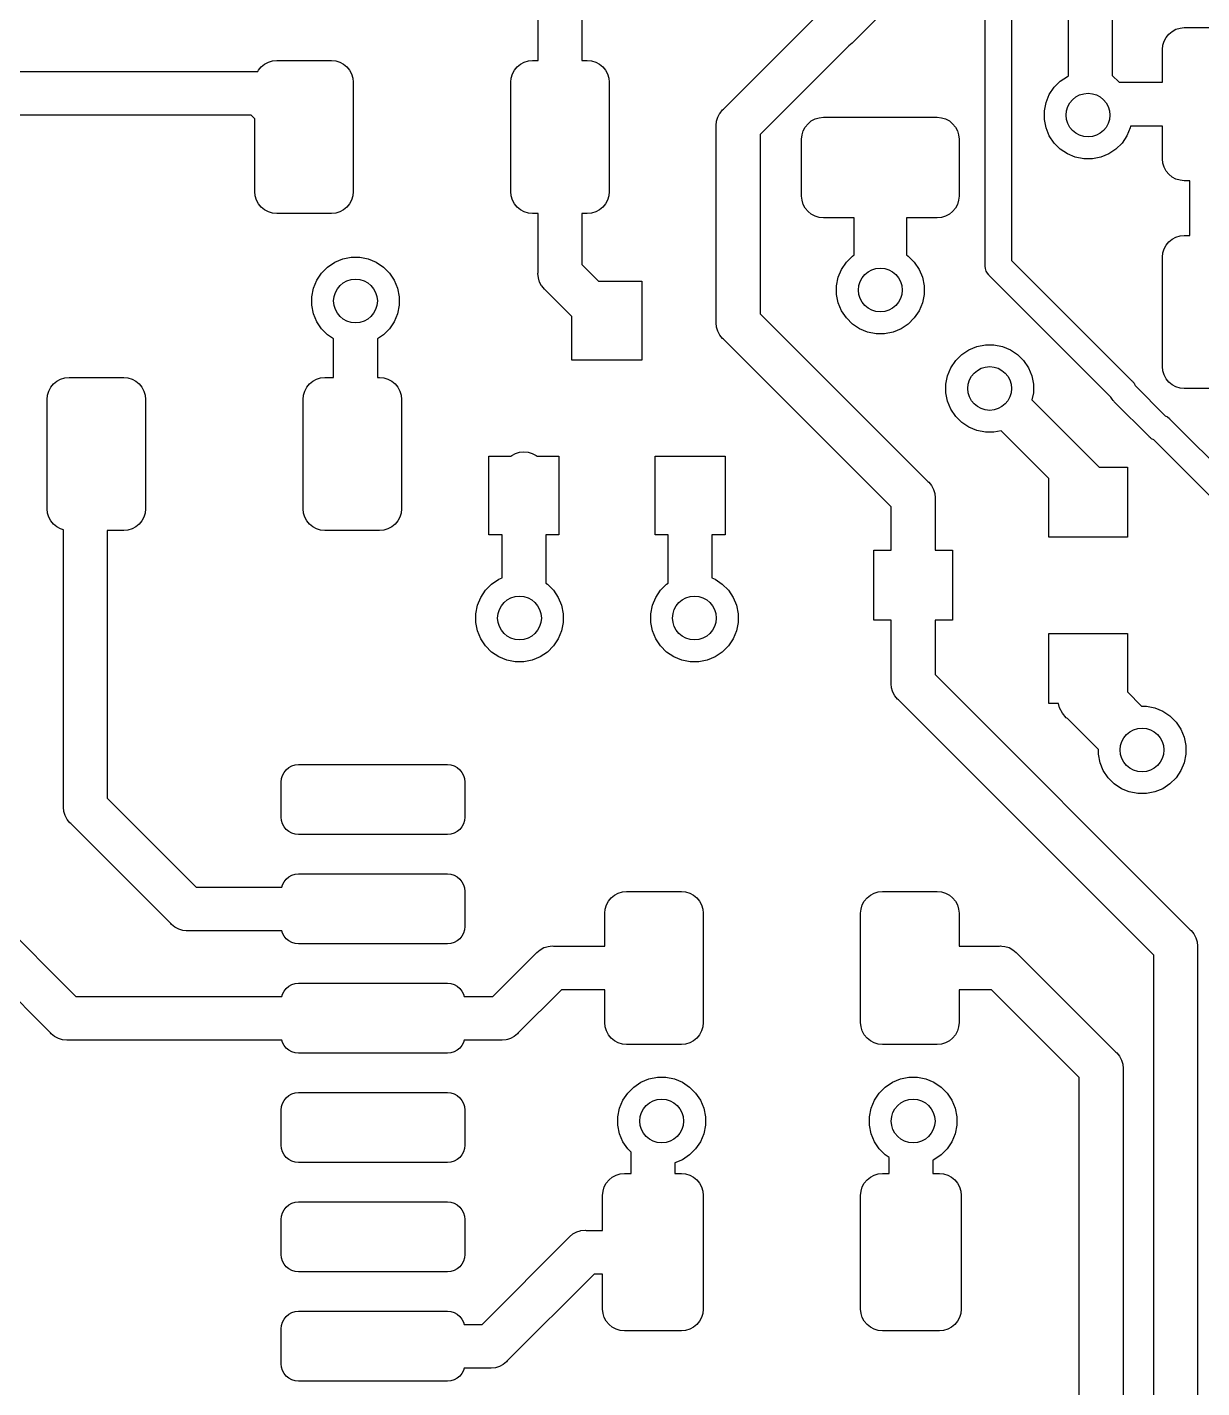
# Model space of a CAD drawing. Extents: x -3.6 to 94.4, y -84.3 to 13.7.
# Drawn here: x 57.62 to 71.05, y -48.3 to -32.74 of the extents above; entities that cross this region are included whole.
import ezdxf

# ---------------------------------------------------------------- set-up
doc = ezdxf.new("R2010")
doc.units = 0
doc.layers.add('BLACK', color=7, linetype='CONTINUOUS')

msp = doc.modelspace()

# ---------------------------------------------------------------- linework, layer by layer
at = {"layer": 'BLACK', "linetype": 'CONTINUOUS'}
for p, q in [((68.575, -35.4676), (68.575, -30.3924)), ((68.875, -30.4472), (68.875, -35.4129)), ((69.525, -32.8877), (69.525, -32.2)), ((70.025, -32.2), (70.025, -33.2964)), ((63.4625, -33.125), (63.4625, -32.5)), ((63.9625, -32.5), (63.9625, -33.125)), ((67.5431, -32.4355), (67.0605, -32.9181)), ((65.5819, -33.6831), (66.6832, -32.5819)), ((70.6732, -32.8232), (70.7111, -32.7921)), ((70.7111, -32.7921), (70.7543, -32.769)), ((70.7543, -32.769), (70.8012, -32.7548)), ((70.8012, -32.7548), (70.85, -32.75)), ((70.85, -32.75), (71.475, -32.75)), ((67.0118, -32.9603), (66, -33.9722)), ((67.0146, -32.9589), (67.0118, -32.9603)), ((67.0526, -32.9276), (67.0146, -32.9589)), ((67.0605, -32.9181), (67.0526, -32.9276)), ((69.525, -33.302), (69.525, -32.8877)), ((69.525, -32.8877), (69.525, -32.8877)), ((70.6, -33), (70.6048, -32.9512)), ((70.6048, -32.9512), (70.619, -32.9043)), ((70.619, -32.9043), (70.6421, -32.8611)), ((70.6421, -32.8611), (70.6732, -32.8232)), ((60.3793, -33.144), (60.4262, -33.1298)), ((60.4262, -33.1298), (60.475, -33.125)), ((60.475, -33.125), (61.1, -33.125)), ((61.1, -33.125), (61.1488, -33.1298)), ((61.1488, -33.1298), (61.1957, -33.144)), ((63.3043, -33.144), (63.3512, -33.1298)), ((63.3512, -33.1298), (63.4, -33.125)), ((63.4, -33.125), (63.4625, -33.125)), ((63.9625, -33.125), (64.025, -33.125)), ((64.025, -33.125), (64.0738, -33.1298)), ((64.0738, -33.1298), (64.1207, -33.144)), ((70.6, -33.375), (70.6, -33)), ((53.5123, -33.25), (60.2597, -33.25)), ((60.2597, -33.25), (60.2671, -33.2361)), ((60.2671, -33.2361), (60.2982, -33.1982)), ((60.2982, -33.1982), (60.3361, -33.1671)), ((60.3361, -33.1671), (60.3793, -33.144)), ((61.1957, -33.144), (61.2389, -33.1671)), ((61.2389, -33.1671), (61.2768, -33.1982)), ((61.2768, -33.1982), (61.3079, -33.2361)), ((61.3079, -33.2361), (61.331, -33.2793)), ((61.331, -33.2793), (61.3452, -33.3262)), ((63.1548, -33.3262), (63.169, -33.2793)), ((63.169, -33.2793), (63.1921, -33.2361)), ((63.1921, -33.2361), (63.2232, -33.1982)), ((63.2232, -33.1982), (63.2611, -33.1671)), ((63.2611, -33.1671), (63.3043, -33.144)), ((64.1207, -33.144), (64.1639, -33.1671)), ((64.1639, -33.1671), (64.2018, -33.1982)), ((64.2018, -33.1982), (64.2329, -33.2361)), ((64.2329, -33.2361), (64.256, -33.2793)), ((64.256, -33.2793), (64.2702, -33.3262)), ((61.3452, -33.3262), (61.35, -33.375)), ((61.35, -33.375), (61.35, -34.625)), ((63.15, -33.375), (63.1548, -33.3262)), ((63.15, -34.625), (63.15, -33.375)), ((64.2702, -33.3262), (64.275, -33.375)), ((64.275, -33.375), (64.275, -34.625)), ((69.3069, -33.5132), (69.3616, -33.4313)), ((69.3616, -33.4313), (69.4313, -33.3616)), ((69.4313, -33.3616), (69.5132, -33.3069)), ((69.5132, -33.3069), (69.525, -33.302)), ((70.025, -33.2964), (70.1036, -33.375)), ((70.1036, -33.375), (70.6, -33.375)), ((69.2692, -33.6042), (69.3069, -33.5132)), ((60.1839, -33.75), (53.6036, -33.75)), ((60.225, -33.7911), (60.1839, -33.75)), ((65.5179, -33.7725), (65.5411, -33.729)), ((65.5411, -33.729), (65.5438, -33.7258)), ((65.5438, -33.7258), (65.5724, -33.691)), ((65.5724, -33.691), (65.5819, -33.6831)), ((69.25, -33.7008), (69.2692, -33.6042)), ((69.25, -33.7992), (69.25, -33.7008)), ((60.225, -34.625), (60.225, -33.7911)), ((65.4988, -33.8686), (65.5036, -33.8196)), ((65.5, -33.8809), (65.4988, -33.8686)), ((65.5, -36.1127), (65.5, -33.8809)), ((65.5036, -33.8196), (65.5179, -33.7725)), ((66.494, -33.9293), (66.5171, -33.8861)), ((66.5171, -33.8861), (66.5482, -33.8482)), ((66.5482, -33.8482), (66.5861, -33.8171)), ((66.5861, -33.8171), (66.6293, -33.794)), ((66.6293, -33.794), (66.6762, -33.7798)), ((66.6762, -33.7798), (66.725, -33.775)), ((66.725, -33.775), (68.025, -33.775)), ((68.025, -33.775), (68.0738, -33.7798)), ((68.0738, -33.7798), (68.1207, -33.794)), ((68.1207, -33.794), (68.1639, -33.8171)), ((68.1639, -33.8171), (68.2018, -33.8482)), ((68.2018, -33.8482), (68.2329, -33.8861)), ((68.2329, -33.8861), (68.256, -33.9293)), ((69.2692, -33.8958), (69.25, -33.7992)), ((69.3069, -33.9868), (69.2692, -33.8958)), ((70.2308, -33.8958), (70.1931, -33.9868)), ((70.2349, -33.875), (70.2308, -33.8958)), ((70.6, -33.875), (70.2349, -33.875)), ((70.6, -34.25), (70.6, -33.875)), ((66, -33.9722), (66, -36.0214)), ((66.475, -34.025), (66.4798, -33.9762)), ((66.475, -34.675), (66.475, -34.025)), ((66.4798, -33.9762), (66.494, -33.9293)), ((68.256, -33.9293), (68.2702, -33.9762)), ((68.2702, -33.9762), (68.275, -34.025)), ((68.275, -34.025), (68.275, -34.675)), ((69.3616, -34.0687), (69.3069, -33.9868)), ((70.1931, -33.9868), (70.1384, -34.0687)), ((69.4313, -34.1384), (69.3616, -34.0687)), ((69.5132, -34.1931), (69.4313, -34.1384)), ((69.6042, -34.2308), (69.5132, -34.1931)), ((69.9868, -34.1931), (69.8958, -34.2308)), ((70.0687, -34.1384), (69.9868, -34.1931)), ((70.1384, -34.0687), (70.0687, -34.1384)), ((69.7008, -34.25), (69.6042, -34.2308)), ((69.7992, -34.25), (69.7008, -34.25)), ((69.8958, -34.2308), (69.7992, -34.25)), ((70.6048, -34.2988), (70.6, -34.25)), ((70.619, -34.3457), (70.6048, -34.2988)), ((70.6421, -34.3889), (70.619, -34.3457)), ((70.6732, -34.4268), (70.6421, -34.3889)), ((70.7111, -34.4579), (70.6732, -34.4268)), ((70.7543, -34.481), (70.7111, -34.4579)), ((70.8012, -34.4952), (70.7543, -34.481)), ((70.85, -34.5), (70.8012, -34.4952)), ((70.9125, -34.5), (70.85, -34.5)), ((70.9125, -35.125), (70.9125, -34.5)), ((60.2298, -34.6738), (60.225, -34.625)), ((60.244, -34.7207), (60.2298, -34.6738)), ((61.3452, -34.6738), (61.331, -34.7207)), ((61.35, -34.625), (61.3452, -34.6738)), ((63.1548, -34.6738), (63.15, -34.625)), ((63.169, -34.7207), (63.1548, -34.6738)), ((64.2702, -34.6738), (64.256, -34.7207)), ((64.275, -34.625), (64.2702, -34.6738)), ((66.4798, -34.7238), (66.475, -34.675)), ((68.275, -34.675), (68.2702, -34.7238)), ((60.2671, -34.7639), (60.244, -34.7207)), ((60.2982, -34.8018), (60.2671, -34.7639)), ((60.3361, -34.8329), (60.2982, -34.8018)), ((60.3793, -34.856), (60.3361, -34.8329)), ((61.2389, -34.8329), (61.1957, -34.856)), ((61.2768, -34.8018), (61.2389, -34.8329)), ((61.3079, -34.7639), (61.2768, -34.8018)), ((61.331, -34.7207), (61.3079, -34.7639)), ((63.1921, -34.7639), (63.169, -34.7207)), ((63.2232, -34.8018), (63.1921, -34.7639)), ((63.2611, -34.8329), (63.2232, -34.8018)), ((63.3043, -34.856), (63.2611, -34.8329)), ((64.1639, -34.8329), (64.1207, -34.856)), ((64.2018, -34.8018), (64.1639, -34.8329)), ((64.2329, -34.7639), (64.2018, -34.8018)), ((64.256, -34.7207), (64.2329, -34.7639)), ((66.494, -34.7707), (66.4798, -34.7238)), ((66.5171, -34.8139), (66.494, -34.7707)), ((66.5482, -34.8518), (66.5171, -34.8139)), ((68.2329, -34.8139), (68.2018, -34.8518)), ((68.256, -34.7707), (68.2329, -34.8139)), ((68.2702, -34.7238), (68.256, -34.7707)), ((60.4262, -34.8702), (60.3793, -34.856)), ((60.475, -34.875), (60.4262, -34.8702)), ((61.1, -34.875), (60.475, -34.875)), ((61.1488, -34.8702), (61.1, -34.875)), ((61.1957, -34.856), (61.1488, -34.8702)), ((63.3512, -34.8702), (63.3043, -34.856)), ((63.4, -34.875), (63.3512, -34.8702)), ((63.4625, -34.875), (63.4, -34.875)), ((63.4625, -35.5502), (63.4625, -34.875)), ((64.025, -34.875), (63.9625, -34.875)), ((63.9625, -34.875), (63.9625, -35.4589)), ((64.0738, -34.8702), (64.025, -34.875)), ((64.1207, -34.856), (64.0738, -34.8702)), ((66.5861, -34.8829), (66.5482, -34.8518)), ((66.6293, -34.906), (66.5861, -34.8829)), ((66.6762, -34.9202), (66.6293, -34.906)), ((66.725, -34.925), (66.6762, -34.9202)), ((67.075, -34.925), (66.725, -34.925)), ((67.075, -35.3491), (67.075, -34.925)), ((68.025, -34.925), (67.675, -34.925)), ((67.675, -34.925), (67.675, -35.3491)), ((68.0738, -34.9202), (68.025, -34.925)), ((68.1207, -34.906), (68.0738, -34.9202)), ((68.1639, -34.8829), (68.1207, -34.906)), ((68.2018, -34.8518), (68.1639, -34.8829)), ((70.7111, -35.1671), (70.7543, -35.144)), ((70.7543, -35.144), (70.8012, -35.1298)), ((70.8012, -35.1298), (70.85, -35.125)), ((70.85, -35.125), (70.9125, -35.125)), ((70.6048, -35.3262), (70.619, -35.2793)), ((70.619, -35.2793), (70.6421, -35.2361)), ((70.6421, -35.2361), (70.6732, -35.1982)), ((70.6732, -35.1982), (70.7111, -35.1671)), ((61.0563, -35.4866), (61.1382, -35.4319)), ((61.1382, -35.4319), (61.2292, -35.3942)), ((61.2292, -35.3942), (61.3258, -35.375)), ((61.3258, -35.375), (61.4242, -35.375)), ((61.4242, -35.375), (61.5208, -35.3942)), ((61.5208, -35.3942), (61.6118, -35.4319)), ((61.6118, -35.4319), (61.6937, -35.4866)), ((63.9625, -35.4589), (64.1536, -35.65)), ((66.9319, -35.5132), (66.9866, -35.4313)), ((66.9866, -35.4313), (67.0563, -35.3616)), ((67.0563, -35.3616), (67.075, -35.3491)), ((67.675, -35.3491), (67.6937, -35.3616)), ((67.6937, -35.3616), (67.7634, -35.4313)), ((67.7634, -35.4313), (67.8181, -35.5132)), ((68.875, -35.4129), (70.2509, -36.7887)), ((70.6, -35.375), (70.6048, -35.3262)), ((70.6, -36.625), (70.6, -35.375)), ((60.9319, -35.6382), (60.9866, -35.5563)), ((60.9866, -35.5563), (61.0563, -35.4866)), ((61.6937, -35.4866), (61.7634, -35.5563)), ((61.7634, -35.5563), (61.8181, -35.6382)), ((63.4613, -35.5625), (63.4625, -35.5502)), ((63.4661, -35.6115), (63.4613, -35.5625)), ((63.4804, -35.6586), (63.4661, -35.6115)), ((66.875, -35.7008), (66.8942, -35.6042)), ((66.8942, -35.6042), (66.9319, -35.5132)), ((67.8181, -35.5132), (67.8558, -35.6042)), ((67.8558, -35.6042), (67.875, -35.7008)), ((68.5743, -35.475), (68.575, -35.4676)), ((68.5772, -35.5044), (68.5743, -35.475)), ((68.5858, -35.5327), (68.5772, -35.5044)), ((68.5997, -35.5587), (68.5858, -35.5327)), ((68.6137, -35.5759), (68.5997, -35.5587)), ((68.6184, -35.5816), (68.6137, -35.5759)), ((68.6137, -35.5759), (68.6137, -35.5759)), ((68.6241, -35.5863), (68.6184, -35.5816)), ((70.011, -36.9731), (68.6241, -35.5863)), ((60.875, -35.8258), (60.8942, -35.7292)), ((60.8942, -35.7292), (60.9319, -35.6382)), ((61.8181, -35.6382), (61.8558, -35.7292)), ((61.8558, -35.7292), (61.875, -35.8258)), ((63.5029, -35.7008), (63.4804, -35.6586)), ((63.5036, -35.7021), (63.5029, -35.7008)), ((63.5349, -35.7401), (63.5036, -35.7021)), ((63.5444, -35.748), (63.5349, -35.7401)), ((63.85, -36.0536), (63.5444, -35.748)), ((64.1536, -35.65), (64.65, -35.65)), ((64.65, -35.65), (64.65, -36.55)), ((66.875, -35.7992), (66.875, -35.7008)), ((67.875, -35.7008), (67.875, -35.7992)), ((60.875, -35.9242), (60.875, -35.8258)), ((60.8942, -36.0208), (60.875, -35.9242)), ((61.875, -35.9242), (61.8558, -36.0208)), ((61.875, -35.8258), (61.875, -35.9242)), ((66.8942, -35.8958), (66.875, -35.7992)), ((66.9319, -35.9868), (66.8942, -35.8958)), ((67.8558, -35.8958), (67.8181, -35.9868)), ((67.875, -35.7992), (67.8558, -35.8958)), ((60.9319, -36.1118), (60.8942, -36.0208)), ((61.8558, -36.0208), (61.8181, -36.1118)), ((63.85, -36.55), (63.85, -36.0536)), ((66, -36.0214), (67.9181, -37.9395)), ((66.9866, -36.0687), (66.9319, -35.9868)), ((67.0563, -36.1384), (66.9866, -36.0687)), ((67.7634, -36.0687), (67.6937, -36.1384)), ((67.8181, -35.9868), (67.7634, -36.0687)), ((60.9866, -36.1937), (60.9319, -36.1118)), ((61.0563, -36.2634), (60.9866, -36.1937)), ((61.7634, -36.1937), (61.6937, -36.2634)), ((61.8181, -36.1118), (61.7634, -36.1937)), ((65.4988, -36.125), (65.5, -36.1127)), ((65.5036, -36.174), (65.4988, -36.125)), ((65.5104, -36.1964), (65.5036, -36.174)), ((65.5179, -36.2211), (65.5104, -36.1964)), ((65.5411, -36.2646), (65.5179, -36.2211)), ((67.1382, -36.1931), (67.0563, -36.1384)), ((67.2292, -36.2308), (67.1382, -36.1931)), ((67.3258, -36.25), (67.2292, -36.2308)), ((67.5208, -36.2308), (67.4242, -36.25)), ((67.6118, -36.1931), (67.5208, -36.2308)), ((67.6937, -36.1384), (67.6118, -36.1931)), ((61.125, -36.3093), (61.0563, -36.2634)), ((61.125, -36.75), (61.125, -36.3093)), ((61.6937, -36.2634), (61.625, -36.3093)), ((61.625, -36.3093), (61.625, -36.75)), ((65.5724, -36.3026), (65.5411, -36.2646)), ((65.5819, -36.3105), (65.5724, -36.3026)), ((67.5, -38.2286), (65.5819, -36.3105)), ((67.4242, -36.25), (67.3258, -36.25)), ((68.3882, -36.4319), (68.4792, -36.3942)), ((68.4792, -36.3942), (68.5758, -36.375)), ((68.5758, -36.375), (68.6742, -36.375)), ((68.6742, -36.375), (68.7708, -36.3942)), ((68.7708, -36.3942), (68.8618, -36.4319)), ((64.65, -36.55), (63.85, -36.55)), ((68.2366, -36.5563), (68.3063, -36.4866)), ((68.3063, -36.4866), (68.3882, -36.4319)), ((68.8618, -36.4319), (68.9437, -36.4866)), ((68.9437, -36.4866), (69.0134, -36.5563)), ((68.1442, -36.7292), (68.1819, -36.6382)), ((68.1819, -36.6382), (68.2366, -36.5563)), ((69.0134, -36.5563), (69.0681, -36.6382)), ((69.0681, -36.6382), (69.1058, -36.7292)), ((70.6048, -36.6738), (70.6, -36.625)), ((70.619, -36.7207), (70.6048, -36.6738)), ((57.869, -36.9043), (57.8921, -36.8611)), ((57.8921, -36.8611), (57.9232, -36.8232)), ((57.9232, -36.8232), (57.9611, -36.7921)), ((57.9611, -36.7921), (58.0043, -36.769)), ((58.0043, -36.769), (58.0512, -36.7548)), ((58.0512, -36.7548), (58.1, -36.75)), ((58.1, -36.75), (58.725, -36.75)), ((58.725, -36.75), (58.7738, -36.7548)), ((58.7738, -36.7548), (58.8207, -36.769)), ((58.8207, -36.769), (58.8639, -36.7921)), ((58.8639, -36.7921), (58.9018, -36.8232)), ((58.9018, -36.8232), (58.9329, -36.8611)), ((58.9329, -36.8611), (58.956, -36.9043)), ((60.794, -36.9043), (60.8171, -36.8611)), ((60.8171, -36.8611), (60.8482, -36.8232)), ((60.8482, -36.8232), (60.8861, -36.7921)), ((60.8861, -36.7921), (60.9293, -36.769)), ((60.9293, -36.769), (60.9762, -36.7548)), ((60.9762, -36.7548), (61.025, -36.75)), ((61.025, -36.75), (61.125, -36.75)), ((61.625, -36.75), (61.65, -36.75)), ((61.65, -36.75), (61.6988, -36.7548)), ((61.6988, -36.7548), (61.7457, -36.769)), ((61.7457, -36.769), (61.7889, -36.7921)), ((61.7889, -36.7921), (61.8268, -36.8232)), ((61.8268, -36.8232), (61.8579, -36.8611)), ((61.8579, -36.8611), (61.881, -36.9043)), ((68.125, -36.8258), (68.1442, -36.7292)), ((68.125, -36.9242), (68.125, -36.8258)), ((69.1058, -36.7292), (69.125, -36.8258)), ((69.125, -36.8258), (69.125, -36.9242)), ((70.2509, -36.7887), (70.2566, -36.7934)), ((70.2566, -36.7934), (70.2613, -36.7991)), ((70.2613, -36.7991), (70.2613, -36.7991)), ((70.2613, -36.7991), (70.2753, -36.8163)), ((70.2753, -36.8163), (70.2813, -36.8275)), ((70.2813, -36.8275), (70.289, -36.8418)), ((70.289, -36.8418), (70.6332, -37.186)), ((70.6421, -36.7639), (70.619, -36.7207)), ((70.6732, -36.8018), (70.6421, -36.7639)), ((70.7111, -36.8329), (70.6732, -36.8018)), ((70.7543, -36.856), (70.7111, -36.8329)), ((70.8012, -36.8702), (70.7543, -36.856)), ((57.85, -37), (57.8548, -36.9512)), ((57.85, -38.25), (57.85, -37)), ((57.8548, -36.9512), (57.869, -36.9043)), ((58.956, -36.9043), (58.9702, -36.9512)), ((58.9702, -36.9512), (58.975, -37)), ((58.975, -37), (58.975, -38.25)), ((60.775, -37), (60.7798, -36.9512)), ((60.775, -38.25), (60.775, -37)), ((60.7798, -36.9512), (60.794, -36.9043)), ((61.881, -36.9043), (61.8952, -36.9512)), ((61.8952, -36.9512), (61.9, -37)), ((61.9, -37), (61.9, -38.25)), ((68.1442, -37.0208), (68.125, -36.9242)), ((68.1819, -37.1118), (68.1442, -37.0208)), ((69.125, -36.9242), (69.1089, -37.0053)), ((69.1089, -37.0053), (69.8786, -37.775)), ((70.0246, -36.9986), (70.011, -36.9731)), ((70.0247, -36.9987), (70.0246, -36.9986)), ((70.0367, -37.0134), (70.0247, -36.9987)), ((70.0434, -37.0215), (70.0367, -37.0134)), ((70.85, -36.875), (70.8012, -36.8702)), ((71.475, -36.875), (70.85, -36.875)), ((68.2366, -37.1937), (68.1819, -37.1118)), ((70.0491, -37.0262), (70.0434, -37.0215)), ((70.4488, -37.4259), (70.0491, -37.0262)), ((68.3063, -37.2634), (68.2366, -37.1937)), ((68.3882, -37.3181), (68.3063, -37.2634)), ((68.4792, -37.3558), (68.3882, -37.3181)), ((70.6332, -37.186), (70.6587, -37.1997)), ((70.6587, -37.1997), (70.6816, -37.2184)), ((70.6816, -37.2184), (70.6863, -37.2241)), ((70.6863, -37.2241), (72.2759, -38.8137)), ((68.5758, -37.375), (68.4792, -37.3558)), ((68.6742, -37.375), (68.5758, -37.375)), ((68.7553, -37.3589), (68.6742, -37.375)), ((69.3, -37.9036), (68.7553, -37.3589)), ((70.4535, -37.4316), (70.4488, -37.4259)), ((70.4632, -37.4395), (70.4535, -37.4316)), ((70.4763, -37.4503), (70.4632, -37.4395)), ((70.5019, -37.464), (70.4763, -37.4503)), ((72.025, -38.9871), (70.5019, -37.464)), ((63.1496, -37.65), (63.1604, -37.6411)), ((63.1604, -37.6411), (63.2039, -37.6179)), ((63.2039, -37.6179), (63.251, -37.6036)), ((63.251, -37.6036), (63.3, -37.5988)), ((63.3, -37.5988), (63.349, -37.6036)), ((63.349, -37.6036), (63.3961, -37.6179)), ((63.3961, -37.6179), (63.4396, -37.6411)), ((63.4396, -37.6411), (63.4504, -37.65)), ((62.9, -38.55), (62.9, -37.65)), ((62.9, -37.65), (63.1496, -37.65)), ((63.4504, -37.65), (63.7, -37.65)), ((63.7, -37.65), (63.7, -38.55)), ((64.8, -38.55), (64.8, -37.65)), ((64.8, -37.65), (65.6, -37.65)), ((65.6, -37.65), (65.6, -38.55)), ((69.8786, -37.775), (70.2, -37.775)), ((70.2, -37.775), (70.2, -38.575)), ((67.9181, -37.9395), (67.9276, -37.9474)), ((67.9276, -37.9474), (67.9589, -37.9854)), ((69.3, -38.575), (69.3, -37.9036)), ((67.9589, -37.9854), (67.9743, -38.0143)), ((67.9743, -38.0143), (67.9821, -38.0289)), ((67.9821, -38.0289), (67.9964, -38.076)), ((67.9964, -38.076), (68.0012, -38.125)), ((57.8548, -38.2988), (57.85, -38.25)), ((58.975, -38.25), (58.9702, -38.2988)), ((60.7798, -38.2988), (60.775, -38.25)), ((61.9, -38.25), (61.8952, -38.2988)), ((67.5, -38.725), (67.5, -38.2286)), ((68.0012, -38.125), (68, -38.1373)), ((68, -38.1373), (68, -38.725)), ((57.869, -38.3457), (57.8548, -38.2988)), ((57.8921, -38.3889), (57.869, -38.3457)), ((57.9232, -38.4268), (57.8921, -38.3889)), ((58.9329, -38.3889), (58.9018, -38.4268)), ((58.956, -38.3457), (58.9329, -38.3889)), ((58.9702, -38.2988), (58.956, -38.3457)), ((60.794, -38.3457), (60.7798, -38.2988)), ((60.8171, -38.3889), (60.794, -38.3457)), ((60.8482, -38.4268), (60.8171, -38.3889)), ((61.8579, -38.3889), (61.8268, -38.4268)), ((61.881, -38.3457), (61.8579, -38.3889)), ((61.8952, -38.2988), (61.881, -38.3457)), ((57.9611, -38.4579), (57.9232, -38.4268)), ((58.0043, -38.481), (57.9611, -38.4579)), ((58.0375, -38.491), (58.0043, -38.481)), ((58.0375, -39.5998), (58.0375, -38.491)), ((58.725, -38.5), (58.5375, -38.5)), ((58.5375, -38.5), (58.5375, -41.5589)), ((58.7738, -38.4952), (58.725, -38.5)), ((58.8207, -38.481), (58.7738, -38.4952)), ((58.8639, -38.4579), (58.8207, -38.481)), ((58.9018, -38.4268), (58.8639, -38.4579)), ((60.8861, -38.4579), (60.8482, -38.4268)), ((60.9293, -38.481), (60.8861, -38.4579)), ((60.9762, -38.4952), (60.9293, -38.481)), ((61.025, -38.5), (60.9762, -38.4952)), ((61.65, -38.5), (61.025, -38.5)), ((61.6988, -38.4952), (61.65, -38.5)), ((61.7457, -38.481), (61.6988, -38.4952)), ((61.7889, -38.4579), (61.7457, -38.481)), ((61.8268, -38.4268), (61.7889, -38.4579)), ((63.05, -38.55), (62.9, -38.55)), ((63.05, -39.0416), (63.05, -38.55)), ((63.7, -38.55), (63.55, -38.55)), ((63.55, -38.55), (63.55, -39.0991)), ((64.95, -38.55), (64.8, -38.55)), ((64.95, -39.0991), (64.95, -38.55)), ((65.6, -38.55), (65.45, -38.55)), ((65.45, -38.55), (65.45, -39.0416)), ((70.2, -38.575), (69.3, -38.575)), ((67.3, -39.525), (67.3, -38.725)), ((67.3, -38.725), (67.5, -38.725)), ((68, -38.725), (68.2, -38.725)), ((68.2, -38.725), (68.2, -39.525)), ((63.0132, -39.0569), (63.05, -39.0416)), ((65.45, -39.0416), (65.4868, -39.0569)), ((62.8069, -39.2632), (62.8616, -39.1813)), ((62.8616, -39.1813), (62.9313, -39.1116)), ((62.9313, -39.1116), (63.0132, -39.0569)), ((63.55, -39.0991), (63.5687, -39.1116)), ((63.5687, -39.1116), (63.6384, -39.1813)), ((63.6384, -39.1813), (63.6931, -39.2632)), ((64.8069, -39.2632), (64.8616, -39.1813)), ((64.8616, -39.1813), (64.9313, -39.1116)), ((64.9313, -39.1116), (64.95, -39.0991)), ((65.4868, -39.0569), (65.5687, -39.1116)), ((65.5687, -39.1116), (65.6384, -39.1813)), ((65.6384, -39.1813), (65.6931, -39.2632)), ((62.75, -39.4508), (62.7692, -39.3542)), ((62.7692, -39.3542), (62.8069, -39.2632)), ((63.6931, -39.2632), (63.7308, -39.3542)), ((63.7308, -39.3542), (63.75, -39.4508)), ((64.75, -39.4508), (64.7692, -39.3542)), ((64.7692, -39.3542), (64.8069, -39.2632)), ((65.6931, -39.2632), (65.7308, -39.3542)), ((65.7308, -39.3542), (65.75, -39.4508)), ((62.75, -39.5492), (62.75, -39.4508)), ((63.75, -39.4508), (63.75, -39.5492)), ((64.75, -39.5492), (64.75, -39.4508)), ((65.75, -39.4508), (65.75, -39.5492)), ((58.0375, -41.6502), (58.0375, -39.5998)), ((58.0375, -39.5998), (58.0375, -39.5998)), ((62.7692, -39.6458), (62.75, -39.5492)), ((62.8069, -39.7368), (62.7692, -39.6458)), ((63.7308, -39.6458), (63.6931, -39.7368)), ((63.75, -39.5492), (63.7308, -39.6458)), ((64.7692, -39.6458), (64.75, -39.5492)), ((64.8069, -39.7368), (64.7692, -39.6458)), ((65.7308, -39.6458), (65.6931, -39.7368)), ((65.75, -39.5492), (65.7308, -39.6458)), ((67.5, -39.525), (67.3, -39.525)), ((67.5, -40.2377), (67.5, -39.525)), ((68.2, -39.525), (68, -39.525)), ((68, -39.525), (68, -40.1464)), ((62.8616, -39.8187), (62.8069, -39.7368)), ((62.9313, -39.8884), (62.8616, -39.8187)), ((63.6384, -39.8187), (63.5687, -39.8884)), ((63.6931, -39.7368), (63.6384, -39.8187)), ((64.8616, -39.8187), (64.8069, -39.7368)), ((64.9313, -39.8884), (64.8616, -39.8187)), ((65.6384, -39.8187), (65.5687, -39.8884)), ((65.6931, -39.7368), (65.6384, -39.8187)), ((69.3, -40.475), (69.3, -39.675)), ((69.3, -39.675), (70.2, -39.675)), ((70.2, -39.675), (70.2, -40.3451)), ((63.0132, -39.9431), (62.9313, -39.8884)), ((63.1042, -39.9808), (63.0132, -39.9431)), ((63.4868, -39.9431), (63.3958, -39.9808)), ((63.5687, -39.8884), (63.4868, -39.9431)), ((65.0132, -39.9431), (64.9313, -39.8884)), ((65.1042, -39.9808), (65.0132, -39.9431)), ((65.4868, -39.9431), (65.3958, -39.9808)), ((65.5687, -39.8884), (65.4868, -39.9431)), ((63.2008, -40), (63.1042, -39.9808)), ((63.2992, -40), (63.2008, -40)), ((63.3958, -39.9808), (63.2992, -40)), ((65.2008, -40), (65.1042, -39.9808)), ((65.2992, -40), (65.2008, -40)), ((65.3958, -39.9808), (65.2992, -40)), ((67.4988, -40.25), (67.5, -40.2377)), ((67.5036, -40.299), (67.4988, -40.25)), ((68, -40.1464), (70.9181, -43.0645)), ((67.5148, -40.3358), (67.5036, -40.299)), ((67.5179, -40.3461), (67.5148, -40.3358)), ((67.5411, -40.3896), (67.5179, -40.3461)), ((67.5724, -40.4276), (67.5411, -40.3896)), ((67.5819, -40.4355), (67.5724, -40.4276)), ((70.5, -43.3536), (67.5819, -40.4355)), ((70.2, -40.3451), (70.3624, -40.5075)), ((69.41, -40.475), (69.3, -40.475)), ((69.4251, -40.5247), (69.41, -40.475)), ((69.4576, -40.5855), (69.4251, -40.5247)), ((69.5013, -40.6388), (69.4576, -40.5855)), ((70.3624, -40.5075), (70.4167, -40.5075)), ((70.4167, -40.5075), (70.5133, -40.5268)), ((70.5133, -40.5268), (70.6043, -40.5644)), ((70.6043, -40.5644), (70.6862, -40.6192)), ((69.5147, -40.6497), (69.5013, -40.6388)), ((69.8675, -41.0025), (69.5147, -40.6497)), ((70.6862, -40.6192), (70.7558, -40.6888)), ((70.7558, -40.6888), (70.8106, -40.7707)), ((70.8106, -40.7707), (70.8482, -40.8617)), ((70.8482, -40.8617), (70.8675, -40.9583)), ((69.8675, -41.0568), (69.8675, -41.0025)), ((69.8867, -41.1534), (69.8675, -41.0568)), ((70.8675, -41.0568), (70.8482, -41.1534)), ((70.8675, -40.9583), (70.8675, -41.0568)), ((60.5836, -41.2336), (60.6139, -41.2087)), ((60.6139, -41.2087), (60.6485, -41.1902)), ((60.6485, -41.1902), (60.686, -41.1788)), ((60.686, -41.1788), (60.725, -41.175)), ((60.725, -41.175), (62.425, -41.175)), ((62.425, -41.175), (62.464, -41.1788)), ((62.464, -41.1788), (62.5015, -41.1902)), ((62.5015, -41.1902), (62.5361, -41.2087)), ((62.5361, -41.2087), (62.5664, -41.2336)), ((69.9244, -41.2444), (69.8867, -41.1534)), ((70.8482, -41.1534), (70.8106, -41.2444)), ((60.525, -41.375), (60.5288, -41.336)), ((60.525, -41.775), (60.525, -41.375)), ((60.5288, -41.336), (60.5402, -41.2985)), ((60.5402, -41.2985), (60.5587, -41.2639)), ((60.5587, -41.2639), (60.5836, -41.2336)), ((62.5664, -41.2336), (62.5913, -41.2639)), ((62.5913, -41.2639), (62.6098, -41.2985)), ((62.6098, -41.2985), (62.6212, -41.336)), ((62.6212, -41.336), (62.625, -41.375)), ((62.625, -41.375), (62.625, -41.775)), ((69.9791, -41.3263), (69.9244, -41.2444)), ((70.0487, -41.3959), (69.9791, -41.3263)), ((70.7558, -41.3263), (70.6862, -41.3959)), ((70.8106, -41.2444), (70.7558, -41.3263)), ((70.1306, -41.4506), (70.0487, -41.3959)), ((70.2216, -41.4883), (70.1306, -41.4506)), ((70.3182, -41.5075), (70.2216, -41.4883)), ((70.4167, -41.5075), (70.3182, -41.5075)), ((70.5133, -41.4883), (70.4167, -41.5075)), ((70.6043, -41.4506), (70.5133, -41.4883)), ((70.6862, -41.3959), (70.6043, -41.4506)), ((55.925, -41.5714), (58.1786, -43.825)), ((58.0363, -41.6625), (58.0375, -41.6502)), ((58.0411, -41.7115), (58.0363, -41.6625)), ((58.5375, -41.5589), (59.5536, -42.575)), ((58.0517, -41.7464), (58.0411, -41.7115)), ((58.0554, -41.7586), (58.0517, -41.7464)), ((58.0786, -41.8021), (58.0554, -41.7586)), ((58.1099, -41.8401), (58.0786, -41.8021)), ((58.1194, -41.848), (58.1099, -41.8401)), ((60.5288, -41.814), (60.525, -41.775)), ((60.5402, -41.8515), (60.5288, -41.814)), ((62.6212, -41.814), (62.6098, -41.8515)), ((62.625, -41.775), (62.6212, -41.814)), ((57.8895, -44.2431), (55.5069, -41.8605)), ((59.2645, -42.9931), (58.1194, -41.848)), ((60.5587, -41.8861), (60.5402, -41.8515)), ((60.5836, -41.9164), (60.5587, -41.8861)), ((60.6139, -41.9413), (60.5836, -41.9164)), ((60.6485, -41.9598), (60.6139, -41.9413)), ((60.686, -41.9712), (60.6485, -41.9598)), ((60.725, -41.975), (60.686, -41.9712)), ((62.425, -41.975), (60.725, -41.975)), ((62.464, -41.9712), (62.425, -41.975)), ((62.5015, -41.9598), (62.464, -41.9712)), ((62.5361, -41.9413), (62.5015, -41.9598)), ((62.5664, -41.9164), (62.5361, -41.9413)), ((62.5913, -41.8861), (62.5664, -41.9164)), ((62.6098, -41.8515), (62.5913, -41.8861)), ((60.5836, -42.4836), (60.6139, -42.4587)), ((60.6139, -42.4587), (60.6485, -42.4402)), ((60.6485, -42.4402), (60.686, -42.4288)), ((60.686, -42.4288), (60.725, -42.425)), ((60.725, -42.425), (62.425, -42.425)), ((62.425, -42.425), (62.464, -42.4288)), ((62.464, -42.4288), (62.5015, -42.4402)), ((62.5015, -42.4402), (62.5361, -42.4587)), ((62.5361, -42.4587), (62.5664, -42.4836)), ((59.5536, -42.575), (60.5322, -42.575)), ((60.5322, -42.575), (60.5402, -42.5485)), ((60.5402, -42.5485), (60.5587, -42.5139)), ((60.5587, -42.5139), (60.5836, -42.4836)), ((62.5664, -42.4836), (62.5913, -42.5139)), ((62.5913, -42.5139), (62.6098, -42.5485)), ((62.6098, -42.5485), (62.6212, -42.586)), ((62.6212, -42.586), (62.625, -42.625)), ((62.625, -42.625), (62.625, -43.025)), ((64.244, -42.7793), (64.2671, -42.7361)), ((64.2671, -42.7361), (64.2982, -42.6982)), ((64.2982, -42.6982), (64.3361, -42.6671)), ((64.3361, -42.6671), (64.3793, -42.644)), ((64.3793, -42.644), (64.4262, -42.6298)), ((64.4262, -42.6298), (64.475, -42.625)), ((64.475, -42.625), (65.1, -42.625)), ((65.1, -42.625), (65.1488, -42.6298)), ((65.1488, -42.6298), (65.1957, -42.644)), ((65.1957, -42.644), (65.2389, -42.6671)), ((65.2389, -42.6671), (65.2768, -42.6982)), ((65.2768, -42.6982), (65.3079, -42.7361)), ((65.3079, -42.7361), (65.331, -42.7793)), ((67.169, -42.7793), (67.1921, -42.7361)), ((67.1921, -42.7361), (67.2232, -42.6982)), ((67.2232, -42.6982), (67.2611, -42.6671)), ((67.2611, -42.6671), (67.3043, -42.644)), ((67.3043, -42.644), (67.3512, -42.6298)), ((67.3512, -42.6298), (67.4, -42.625)), ((67.4, -42.625), (68.025, -42.625)), ((68.025, -42.625), (68.0738, -42.6298)), ((68.0738, -42.6298), (68.1207, -42.644)), ((68.1207, -42.644), (68.1639, -42.6671)), ((68.1639, -42.6671), (68.2018, -42.6982)), ((68.2018, -42.6982), (68.2329, -42.7361)), ((68.2329, -42.7361), (68.256, -42.7793)), ((64.225, -42.875), (64.2298, -42.8262)), ((64.225, -43.25), (64.225, -42.875)), ((64.2298, -42.8262), (64.244, -42.7793)), ((65.331, -42.7793), (65.3452, -42.8262)), ((65.3452, -42.8262), (65.35, -42.875)), ((65.35, -42.875), (65.35, -44.125)), ((67.15, -42.875), (67.1548, -42.8262)), ((67.15, -44.125), (67.15, -42.875)), ((67.1548, -42.8262), (67.169, -42.7793)), ((68.256, -42.7793), (68.2702, -42.8262)), ((68.2702, -42.8262), (68.275, -42.875)), ((68.275, -42.875), (68.275, -43.25)), ((59.2724, -43.0026), (59.2645, -42.9931)), ((59.3104, -43.0339), (59.2724, -43.0026)), ((59.3539, -43.0571), (59.3104, -43.0339)), ((59.401, -43.0714), (59.3539, -43.0571)), ((59.4377, -43.075), (59.401, -43.0714)), ((59.45, -43.0762), (59.4377, -43.075)), ((59.4377, -43.075), (59.4377, -43.075)), ((59.4623, -43.075), (59.45, -43.0762)), ((60.5322, -43.075), (59.4623, -43.075)), ((60.5402, -43.1015), (60.5322, -43.075)), ((62.6212, -43.064), (62.6098, -43.1015)), ((62.625, -43.025), (62.6212, -43.064)), ((70.9181, -43.0645), (70.9276, -43.0724)), ((70.9276, -43.0724), (70.9589, -43.1104)), ((60.5587, -43.1361), (60.5402, -43.1015)), ((60.5836, -43.1664), (60.5587, -43.1361)), ((60.6139, -43.1913), (60.5836, -43.1664)), ((60.6485, -43.2098), (60.6139, -43.1913)), ((60.686, -43.2212), (60.6485, -43.2098)), ((60.725, -43.225), (60.686, -43.2212)), ((62.425, -43.225), (60.725, -43.225)), ((62.464, -43.2212), (62.425, -43.225)), ((62.5015, -43.2098), (62.464, -43.2212)), ((62.5361, -43.1913), (62.5015, -43.2098)), ((62.5664, -43.1664), (62.5361, -43.1913)), ((62.5913, -43.1361), (62.5664, -43.1664)), ((62.6098, -43.1015), (62.5913, -43.1361)), ((70.9589, -43.1104), (70.9755, -43.1416)), ((70.9755, -43.1416), (70.9821, -43.1539)), ((70.9821, -43.1539), (70.9964, -43.201)), ((70.9964, -43.201), (71.0012, -43.25)), ((62.9464, -43.825), (63.4395, -43.3319)), ((63.4395, -43.3319), (63.4474, -43.3224)), ((63.4474, -43.3224), (63.4854, -43.2911)), ((63.4854, -43.2911), (63.5289, -43.2679)), ((63.5289, -43.2679), (63.5319, -43.267)), ((63.5319, -43.267), (63.576, -43.2536)), ((63.576, -43.2536), (63.625, -43.2488)), ((63.625, -43.2488), (63.6373, -43.25)), ((63.6373, -43.25), (64.225, -43.25)), ((68.275, -43.25), (68.7377, -43.25)), ((68.7377, -43.25), (68.75, -43.2488)), ((68.75, -43.2488), (68.7623, -43.25)), ((68.7623, -43.25), (68.799, -43.2536)), ((68.799, -43.2536), (68.8461, -43.2679)), ((68.8461, -43.2679), (68.8896, -43.2911)), ((68.8896, -43.2911), (68.9276, -43.3224)), ((68.9276, -43.3224), (68.9355, -43.3319)), ((68.9355, -43.3319), (69.8105, -44.2069)), ((70.5, -49.9877), (70.5, -43.3536)), ((71.0012, -43.25), (71, -43.2623)), ((71, -43.2623), (71, -49.8964)), ((60.5836, -43.7336), (60.6139, -43.7087)), ((60.6139, -43.7087), (60.6485, -43.6902)), ((60.6485, -43.6902), (60.686, -43.6788)), ((60.686, -43.6788), (60.725, -43.675)), ((60.725, -43.675), (62.425, -43.675)), ((62.425, -43.675), (62.464, -43.6788)), ((62.464, -43.6788), (62.5015, -43.6902)), ((62.5015, -43.6902), (62.5361, -43.7087)), ((62.5361, -43.7087), (62.5664, -43.7336)), ((58.1786, -43.825), (60.5322, -43.825)), ((60.5322, -43.825), (60.5402, -43.7985)), ((60.5402, -43.7985), (60.5587, -43.7639)), ((60.5587, -43.7639), (60.5836, -43.7336)), ((62.5664, -43.7336), (62.5913, -43.7639)), ((62.5913, -43.7639), (62.6098, -43.7985)), ((62.6098, -43.7985), (62.6178, -43.825)), ((62.6178, -43.825), (62.9464, -43.825)), ((63.7286, -43.75), (63.2355, -44.2431)), ((64.225, -43.75), (63.7286, -43.75)), ((64.225, -44.125), (64.225, -43.75)), ((68.6464, -43.75), (68.275, -43.75)), ((68.275, -43.75), (68.275, -44.125)), ((69.4569, -44.5605), (68.6464, -43.75)), ((64.2298, -44.1738), (64.225, -44.125)), ((64.244, -44.2207), (64.2298, -44.1738)), ((65.3452, -44.1738), (65.331, -44.2207)), ((65.35, -44.125), (65.3452, -44.1738)), ((67.1548, -44.1738), (67.15, -44.125)), ((67.169, -44.2207), (67.1548, -44.1738)), ((68.2702, -44.1738), (68.256, -44.2207)), ((68.275, -44.125), (68.2702, -44.1738)), ((57.8974, -44.2526), (57.8895, -44.2431)), ((57.9354, -44.2839), (57.8974, -44.2526)), ((57.9789, -44.3071), (57.9354, -44.2839)), ((58.0017, -44.314), (57.9789, -44.3071)), ((58.026, -44.3214), (58.0017, -44.314)), ((58.075, -44.3262), (58.026, -44.3214)), ((58.0873, -44.325), (58.075, -44.3262)), ((60.5322, -44.325), (58.0873, -44.325)), ((60.5402, -44.3515), (60.5322, -44.325)), ((62.6178, -44.325), (62.6098, -44.3515)), ((63.0377, -44.325), (62.6178, -44.325)), ((63.05, -44.3262), (63.0377, -44.325)), ((63.099, -44.3214), (63.05, -44.3262)), ((63.113, -44.3171), (63.099, -44.3214)), ((63.1461, -44.3071), (63.113, -44.3171)), ((63.1896, -44.2839), (63.1461, -44.3071)), ((63.2276, -44.2526), (63.1896, -44.2839)), ((63.2355, -44.2431), (63.2276, -44.2526)), ((64.2671, -44.2639), (64.244, -44.2207)), ((64.2982, -44.3018), (64.2671, -44.2639)), ((64.3361, -44.3329), (64.2982, -44.3018)), ((65.2768, -44.3018), (65.2389, -44.3329)), ((65.3079, -44.2639), (65.2768, -44.3018)), ((65.331, -44.2207), (65.3079, -44.2639)), ((67.1921, -44.2639), (67.169, -44.2207)), ((67.2232, -44.3018), (67.1921, -44.2639)), ((67.2611, -44.3329), (67.2232, -44.3018)), ((68.2018, -44.3018), (68.1639, -44.3329)), ((68.2329, -44.2639), (68.2018, -44.3018)), ((68.256, -44.2207), (68.2329, -44.2639)), ((69.8105, -44.2069), (69.8105, -44.2069)), ((69.8105, -44.2069), (69.9364, -44.3329)), ((60.5587, -44.3861), (60.5402, -44.3515)), ((60.5836, -44.4164), (60.5587, -44.3861)), ((60.6139, -44.4413), (60.5836, -44.4164)), ((60.6485, -44.4598), (60.6139, -44.4413)), ((60.686, -44.4712), (60.6485, -44.4598)), ((60.725, -44.475), (60.686, -44.4712)), ((62.425, -44.475), (60.725, -44.475)), ((62.464, -44.4712), (62.425, -44.475)), ((62.5015, -44.4598), (62.464, -44.4712)), ((62.5361, -44.4413), (62.5015, -44.4598)), ((62.5664, -44.4164), (62.5361, -44.4413)), ((62.5913, -44.3861), (62.5664, -44.4164)), ((62.6098, -44.3515), (62.5913, -44.3861)), ((64.3793, -44.356), (64.3361, -44.3329)), ((64.4262, -44.3702), (64.3793, -44.356)), ((64.475, -44.375), (64.4262, -44.3702)), ((65.1, -44.375), (64.475, -44.375)), ((65.1488, -44.3702), (65.1, -44.375)), ((65.1957, -44.356), (65.1488, -44.3702)), ((65.2389, -44.3329), (65.1957, -44.356)), ((67.3043, -44.356), (67.2611, -44.3329)), ((67.3512, -44.3702), (67.3043, -44.356)), ((67.4, -44.375), (67.3512, -44.3702)), ((68.025, -44.375), (67.4, -44.375)), ((68.0738, -44.3702), (68.025, -44.375)), ((68.1207, -44.356), (68.0738, -44.3702)), ((68.1639, -44.3329), (68.1207, -44.356)), ((69.9364, -44.3329), (70.0681, -44.4645)), ((70.0681, -44.4645), (70.0776, -44.4724)), ((70.0776, -44.4724), (70.1089, -44.5104)), ((69.5776, -44.6811), (69.4569, -44.5605)), ((69.4569, -44.5605), (69.4569, -44.5605)), ((70.1089, -44.5104), (70.1281, -44.5464)), ((70.1281, -44.5464), (70.1321, -44.5539)), ((70.1321, -44.5539), (70.1464, -44.601)), ((70.1464, -44.601), (70.1512, -44.65)), ((64.6382, -44.8069), (64.7292, -44.7692)), ((64.7292, -44.7692), (64.8258, -44.75)), ((64.8258, -44.75), (64.9242, -44.75)), ((64.9242, -44.75), (65.0208, -44.7692)), ((65.0208, -44.7692), (65.1118, -44.8069)), ((67.5132, -44.8069), (67.6042, -44.7692)), ((67.6042, -44.7692), (67.7008, -44.75)), ((67.7008, -44.75), (67.7992, -44.75)), ((67.7992, -44.75), (67.8958, -44.7692)), ((67.8958, -44.7692), (67.9868, -44.8069)), ((69.65, -44.7536), (69.5776, -44.6811)), ((69.65, -50.2691), (69.65, -44.7536)), ((70.1512, -44.65), (70.15, -44.6623)), ((70.15, -44.6623), (70.15, -50.1778)), ((60.6139, -44.9587), (60.6485, -44.9402)), ((60.6485, -44.9402), (60.686, -44.9288)), ((60.686, -44.9288), (60.725, -44.925)), ((60.725, -44.925), (62.425, -44.925)), ((62.425, -44.925), (62.464, -44.9288)), ((62.464, -44.9288), (62.5015, -44.9402)), ((62.5015, -44.9402), (62.5361, -44.9587)), ((64.4319, -45.0132), (64.4866, -44.9313)), ((64.4866, -44.9313), (64.5563, -44.8616)), ((64.5563, -44.8616), (64.6382, -44.8069)), ((65.1118, -44.8069), (65.1937, -44.8616)), ((65.1937, -44.8616), (65.2634, -44.9313)), ((65.2634, -44.9313), (65.3181, -45.0132)), ((67.3069, -45.0132), (67.3616, -44.9313)), ((67.3616, -44.9313), (67.4313, -44.8616)), ((67.4313, -44.8616), (67.5132, -44.8069)), ((67.9868, -44.8069), (68.0687, -44.8616)), ((68.0687, -44.8616), (68.1384, -44.9313)), ((68.1384, -44.9313), (68.1931, -45.0132)), ((60.525, -45.125), (60.5288, -45.086)), ((60.5288, -45.086), (60.5402, -45.0485)), ((60.5402, -45.0485), (60.5587, -45.0139)), ((60.5587, -45.0139), (60.5836, -44.9836)), ((60.5836, -44.9836), (60.6139, -44.9587)), ((62.5361, -44.9587), (62.5664, -44.9836)), ((62.5664, -44.9836), (62.5913, -45.0139)), ((62.5913, -45.0139), (62.6098, -45.0485)), ((62.6098, -45.0485), (62.6212, -45.086)), ((62.6212, -45.086), (62.625, -45.125)), ((64.375, -45.2008), (64.3942, -45.1042)), ((64.3942, -45.1042), (64.4319, -45.0132)), ((65.3181, -45.0132), (65.3558, -45.1042)), ((65.3558, -45.1042), (65.375, -45.2008)), ((67.25, -45.2008), (67.2692, -45.1042)), ((67.2692, -45.1042), (67.3069, -45.0132)), ((68.1931, -45.0132), (68.2308, -45.1042)), ((68.2308, -45.1042), (68.25, -45.2008)), ((60.525, -45.525), (60.525, -45.125)), ((62.625, -45.125), (62.625, -45.525)), ((64.375, -45.2992), (64.375, -45.2008)), ((65.375, -45.2008), (65.375, -45.2992)), ((67.25, -45.2992), (67.25, -45.2008)), ((68.25, -45.2008), (68.25, -45.2992)), ((64.3942, -45.3958), (64.375, -45.2992)), ((64.4319, -45.4868), (64.3942, -45.3958)), ((65.3558, -45.3958), (65.3181, -45.4868)), ((65.375, -45.2992), (65.3558, -45.3958)), ((67.2692, -45.3958), (67.25, -45.2992)), ((67.3069, -45.4868), (67.2692, -45.3958)), ((68.2308, -45.3958), (68.1931, -45.4868)), ((68.25, -45.2992), (68.2308, -45.3958)), ((60.5288, -45.564), (60.525, -45.525)), ((60.5402, -45.6015), (60.5288, -45.564)), ((62.6212, -45.564), (62.6098, -45.6015)), ((62.625, -45.525), (62.6212, -45.564)), ((64.4866, -45.5687), (64.4319, -45.4868)), ((64.525, -45.6071), (64.4866, -45.5687)), ((65.2634, -45.5687), (65.1937, -45.6384)), ((65.3181, -45.4868), (65.2634, -45.5687)), ((67.3616, -45.5687), (67.3069, -45.4868)), ((67.4313, -45.6384), (67.3616, -45.5687)), ((68.1384, -45.5687), (68.0687, -45.6384)), ((68.1931, -45.4868), (68.1384, -45.5687)), ((60.5587, -45.6361), (60.5402, -45.6015)), ((60.5836, -45.6664), (60.5587, -45.6361)), ((60.6139, -45.6913), (60.5836, -45.6664)), ((60.6485, -45.7098), (60.6139, -45.6913)), ((60.686, -45.7212), (60.6485, -45.7098)), ((60.725, -45.725), (60.686, -45.7212)), ((62.425, -45.725), (60.725, -45.725)), ((62.464, -45.7212), (62.425, -45.725)), ((62.5015, -45.7098), (62.464, -45.7212)), ((62.5361, -45.6913), (62.5015, -45.7098)), ((62.5664, -45.6664), (62.5361, -45.6913)), ((62.5913, -45.6361), (62.5664, -45.6664)), ((62.6098, -45.6015), (62.5913, -45.6361)), ((64.525, -45.85), (64.525, -45.6071)), ((65.1118, -45.6931), (65.025, -45.7291)), ((65.025, -45.7291), (65.025, -45.85)), ((65.1937, -45.6384), (65.1118, -45.6931)), ((67.475, -45.6676), (67.4313, -45.6384)), ((67.475, -45.85), (67.475, -45.6676)), ((67.9868, -45.6931), (67.975, -45.698)), ((67.975, -45.698), (67.975, -45.85)), ((68.0687, -45.6384), (67.9868, -45.6931)), ((64.3111, -45.8921), (64.3543, -45.869)), ((64.3543, -45.869), (64.4012, -45.8548)), ((64.4012, -45.8548), (64.45, -45.85)), ((64.45, -45.85), (64.525, -45.85)), ((65.025, -45.85), (65.1, -45.85)), ((65.1, -45.85), (65.1488, -45.8548)), ((65.1488, -45.8548), (65.1957, -45.869)), ((65.1957, -45.869), (65.2389, -45.8921)), ((67.2611, -45.8921), (67.3043, -45.869)), ((67.3043, -45.869), (67.3512, -45.8548)), ((67.3512, -45.8548), (67.4, -45.85)), ((67.4, -45.85), (67.475, -45.85)), ((67.975, -45.85), (68.05, -45.85)), ((68.05, -45.85), (68.0988, -45.8548)), ((68.0988, -45.8548), (68.1457, -45.869)), ((68.1457, -45.869), (68.1889, -45.8921)), ((64.2048, -46.0512), (64.219, -46.0043)), ((64.219, -46.0043), (64.2421, -45.9611)), ((64.2421, -45.9611), (64.2732, -45.9232)), ((64.2732, -45.9232), (64.3111, -45.8921)), ((65.2389, -45.8921), (65.2768, -45.9232)), ((65.2768, -45.9232), (65.3079, -45.9611)), ((65.3079, -45.9611), (65.331, -46.0043)), ((65.331, -46.0043), (65.3452, -46.0512)), ((67.1548, -46.0512), (67.169, -46.0043)), ((67.169, -46.0043), (67.1921, -45.9611)), ((67.1921, -45.9611), (67.2232, -45.9232)), ((67.2232, -45.9232), (67.2611, -45.8921)), ((68.1889, -45.8921), (68.2268, -45.9232)), ((68.2268, -45.9232), (68.2579, -45.9611)), ((68.2579, -45.9611), (68.281, -46.0043)), ((68.281, -46.0043), (68.2952, -46.0512)), ((60.6139, -46.2087), (60.6485, -46.1902)), ((60.6485, -46.1902), (60.686, -46.1788)), ((60.686, -46.1788), (60.725, -46.175)), ((60.725, -46.175), (62.425, -46.175)), ((62.425, -46.175), (62.464, -46.1788)), ((62.464, -46.1788), (62.5015, -46.1902)), ((62.5015, -46.1902), (62.5361, -46.2087)), ((64.2, -46.1), (64.2048, -46.0512)), ((64.2, -46.5), (64.2, -46.1)), ((65.3452, -46.0512), (65.35, -46.1)), ((65.35, -46.1), (65.35, -47.4)), ((67.15, -46.1), (67.1548, -46.0512)), ((67.15, -47.4), (67.15, -46.1)), ((68.2952, -46.0512), (68.3, -46.1)), ((68.3, -46.1), (68.3, -47.4)), ((60.525, -46.375), (60.5288, -46.336)), ((60.5288, -46.336), (60.5402, -46.2985)), ((60.5402, -46.2985), (60.5587, -46.2639)), ((60.5587, -46.2639), (60.5836, -46.2336)), ((60.5836, -46.2336), (60.6139, -46.2087)), ((62.5361, -46.2087), (62.5664, -46.2336)), ((62.5664, -46.2336), (62.5913, -46.2639)), ((62.5913, -46.2639), (62.6098, -46.2985)), ((62.6098, -46.2985), (62.6212, -46.336)), ((62.6212, -46.336), (62.625, -46.375)), ((60.525, -46.775), (60.525, -46.375)), ((62.625, -46.375), (62.625, -46.775)), ((63.9039, -46.5179), (63.9451, -46.5054)), ((63.9451, -46.5054), (63.951, -46.5036)), ((63.951, -46.5036), (64, -46.4988)), ((64, -46.4988), (64.0123, -46.5)), ((64.0123, -46.5), (64.2, -46.5)), ((62.8214, -47.575), (63.8145, -46.5819)), ((63.8145, -46.5819), (63.8224, -46.5724)), ((63.8224, -46.5724), (63.8604, -46.5411)), ((63.8604, -46.5411), (63.9039, -46.5179)), ((60.5288, -46.814), (60.525, -46.775)), ((60.5402, -46.8515), (60.5288, -46.814)), ((62.6212, -46.814), (62.6098, -46.8515)), ((62.625, -46.775), (62.6212, -46.814)), ((60.5587, -46.8861), (60.5402, -46.8515)), ((60.5836, -46.9164), (60.5587, -46.8861)), ((60.6139, -46.9413), (60.5836, -46.9164)), ((60.6485, -46.9598), (60.6139, -46.9413)), ((60.686, -46.9712), (60.6485, -46.9598)), ((60.725, -46.975), (60.686, -46.9712)), ((62.425, -46.975), (60.725, -46.975)), ((62.464, -46.9712), (62.425, -46.975)), ((62.5015, -46.9598), (62.464, -46.9712)), ((62.5361, -46.9413), (62.5015, -46.9598)), ((62.5664, -46.9164), (62.5361, -46.9413)), ((62.5913, -46.8861), (62.5664, -46.9164)), ((62.6098, -46.8515), (62.5913, -46.8861)), ((64.1036, -47), (63.1105, -47.9931)), ((64.2, -47), (64.1036, -47)), ((64.2, -47.4), (64.2, -47)), ((60.6139, -47.4587), (60.6485, -47.4402)), ((60.6485, -47.4402), (60.686, -47.4288)), ((60.686, -47.4288), (60.725, -47.425)), ((60.725, -47.425), (62.425, -47.425)), ((62.425, -47.425), (62.464, -47.4288)), ((62.464, -47.4288), (62.5015, -47.4402)), ((62.5015, -47.4402), (62.5361, -47.4587)), ((64.2048, -47.4488), (64.2, -47.4)), ((65.35, -47.4), (65.3452, -47.4488)), ((67.1548, -47.4488), (67.15, -47.4)), ((68.3, -47.4), (68.2952, -47.4488)), ((60.525, -47.625), (60.5288, -47.586)), ((60.5288, -47.586), (60.5402, -47.5485)), ((60.5402, -47.5485), (60.5587, -47.5139)), ((60.5587, -47.5139), (60.5836, -47.4836)), ((60.5836, -47.4836), (60.6139, -47.4587)), ((62.5361, -47.4587), (62.5664, -47.4836)), ((62.5664, -47.4836), (62.5913, -47.5139)), ((62.5913, -47.5139), (62.6098, -47.5485)), ((62.6098, -47.5485), (62.6178, -47.575)), ((62.6178, -47.575), (62.8214, -47.575)), ((64.219, -47.4957), (64.2048, -47.4488)), ((64.2421, -47.5389), (64.219, -47.4957)), ((64.2732, -47.5768), (64.2421, -47.5389)), ((64.3111, -47.6079), (64.2732, -47.5768)), ((65.2768, -47.5768), (65.2389, -47.6079)), ((65.3079, -47.5389), (65.2768, -47.5768)), ((65.331, -47.4957), (65.3079, -47.5389)), ((65.3452, -47.4488), (65.331, -47.4957)), ((67.169, -47.4957), (67.1548, -47.4488)), ((67.1921, -47.5389), (67.169, -47.4957)), ((67.2232, -47.5768), (67.1921, -47.5389)), ((67.2611, -47.6079), (67.2232, -47.5768)), ((68.2268, -47.5768), (68.1889, -47.6079)), ((68.2579, -47.5389), (68.2268, -47.5768)), ((68.281, -47.4957), (68.2579, -47.5389)), ((68.2952, -47.4488), (68.281, -47.4957)), ((60.525, -48.025), (60.525, -47.625)), ((64.3543, -47.631), (64.3111, -47.6079)), ((64.4012, -47.6452), (64.3543, -47.631)), ((64.45, -47.65), (64.4012, -47.6452)), ((65.1, -47.65), (64.45, -47.65)), ((65.1488, -47.6452), (65.1, -47.65)), ((65.1957, -47.631), (65.1488, -47.6452)), ((65.2389, -47.6079), (65.1957, -47.631)), ((67.3043, -47.631), (67.2611, -47.6079)), ((67.3512, -47.6452), (67.3043, -47.631)), ((67.4, -47.65), (67.3512, -47.6452)), ((68.05, -47.65), (67.4, -47.65)), ((68.0988, -47.6452), (68.05, -47.65)), ((68.1457, -47.631), (68.0988, -47.6452)), ((68.1889, -47.6079), (68.1457, -47.631)), ((60.5288, -48.064), (60.525, -48.025)), ((60.5402, -48.1015), (60.5288, -48.064)), ((63.0211, -48.0571), (62.974, -48.0714)), ((63.0646, -48.0339), (63.0211, -48.0571)), ((63.1026, -48.0026), (63.0646, -48.0339)), ((63.1105, -47.9931), (63.1026, -48.0026)), ((60.5587, -48.1361), (60.5402, -48.1015)), ((60.5836, -48.1664), (60.5587, -48.1361)), ((60.6139, -48.1913), (60.5836, -48.1664)), ((60.6485, -48.2098), (60.6139, -48.1913)), ((60.686, -48.2212), (60.6485, -48.2098)), ((62.5015, -48.2098), (62.464, -48.2212)), ((62.5361, -48.1913), (62.5015, -48.2098)), ((62.5664, -48.1664), (62.5361, -48.1913)), ((62.5913, -48.1361), (62.5664, -48.1664)), ((62.6098, -48.1015), (62.5913, -48.1361)), ((62.6178, -48.075), (62.6098, -48.1015)), ((62.9127, -48.075), (62.6178, -48.075)), ((62.925, -48.0762), (62.9127, -48.075)), ((62.974, -48.0714), (62.925, -48.0762)), ((60.725, -48.225), (60.686, -48.2212)), ((62.425, -48.225), (60.725, -48.225)), ((62.464, -48.2212), (62.425, -48.225))]:
    msp.add_line(p, q, dxfattribs=at)
at = {"layer": 'BLACK'}
for centre in [(69.75, -33.75), (67.375, -35.75), (61.375, -35.875), (68.625, -36.875), (63.25, -39.5), (65.25, -39.5), (70.3675, -41.0075), (64.875, -45.25), (67.75, -45.25)]:
    msp.add_circle(centre, 0.25, dxfattribs=at)

doc.saveas('drawing.dxf')
